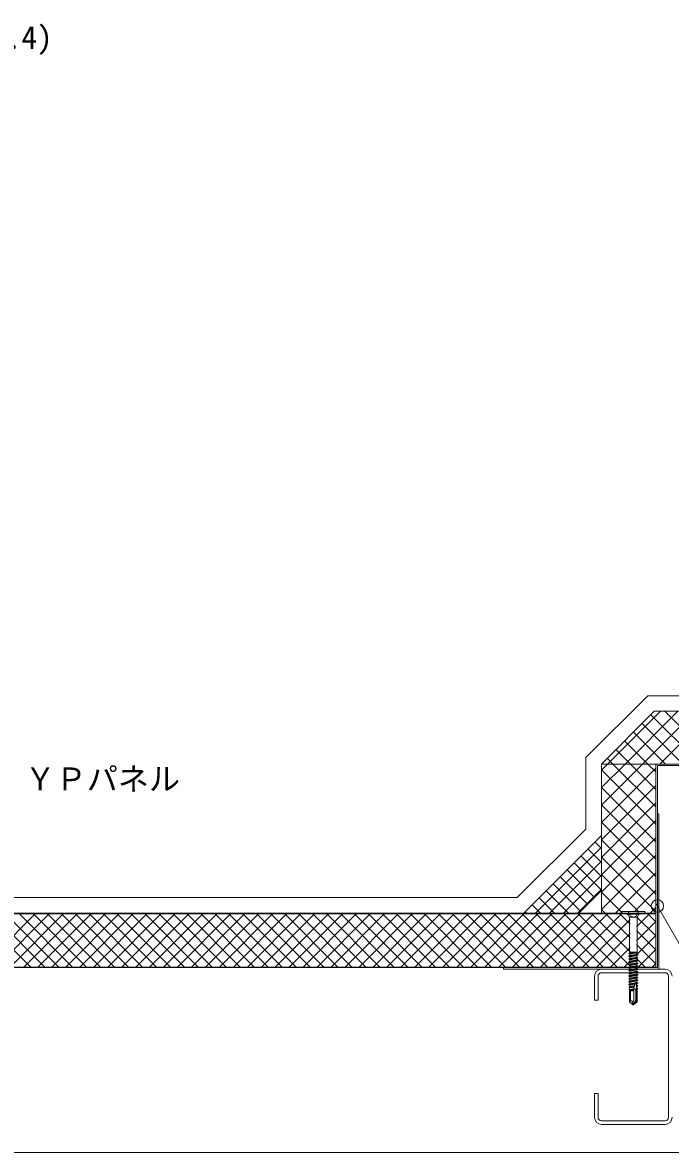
# Model space of a CAD drawing. Units: millimetres, scale not verified. Extents: x -1379 to 1381, y -955 to 955.
# Drawn here: x -142 to 274, y -454 to 273 of the extents above; entities that cross this region are included whole.
import ezdxf
from ezdxf.enums import TextEntityAlignment as Align

# ---------------------------------------------------------------- set-up
doc = ezdxf.new("R2010")
doc.units = ezdxf.units.MM
doc.header["$LTSCALE"] = 3
doc.linetypes.add('USER3', pattern=[0.375, 0.25, -0.125])
for name, color, linetype, lineweight in [('0-1_HATCH', 9, 'Continuous', 18), ('0-2_BOUSUI', 1, 'Continuous', 18), ('0-3_MOJI', 7, 'Continuous', 18), ('0-5_KANAMONO_SCREW', 4, 'Continuous', 18), ('0-6_dannnetu', 6, 'Continuous', 18), ('0-7_KANAMONO', 5, 'Continuous', 18), ('0-8_TEKKOTU', 7, 'Continuous', 18)]:
    doc.layers.add(name, color=color, linetype=linetype, lineweight=lineweight)
doc.styles.add('ＭＳ ゴシック', font='')
doc.styles.get('ＭＳ ゴシック').set_extended_font_data('MS Gothic')

msp = doc.modelspace()

# ---------------------------------------------------------------- linework, layer by layer
at = {"layer": '0-1_HATCH'}
for p, q in [((233.967, -203.959), (267.967, -169.959)), ((245.192, -203.959), (279.192, -169.959)), ((256.418, -203.959), (290.418, -169.959)), ((293.589, -203.959), (261.809, -172.179)), ((267.643, -203.959), (301.643, -169.959)), ((304.814, -203.959), (270.814, -169.959)), ((282.363, -203.959), (256.197, -177.792)), ((259.913, -203.959), (244.971, -189.017)), ((271.138, -203.959), (250.584, -183.405)), ((248.687, -203.959), (239.359, -194.63)), ((237.462, -203.959), (233.746, -200.242)), ((230.03, -207.895), (233.967, -203.959)), ((230.03, -219.121), (245.192, -203.959)), ((230.03, -230.346), (256.418, -203.959)), ((230.03, -241.571), (265.03, -206.571)), ((265.03, -242.752), (230.03, -207.752)), ((265.03, -231.526), (237.462, -203.959)), ((265.03, -220.301), (248.687, -203.959)), ((265.03, -209.076), (259.913, -203.959)), ((230.03, -252.797), (265.03, -217.797)), ((265.03, -253.977), (230.03, -218.977)), ((230.03, -264.022), (265.03, -229.022)), ((265.03, -265.202), (230.03, -230.202)), ((230.03, -275.247), (265.03, -240.247)), ((265.03, -276.428), (230.03, -241.428)), ((230.03, -258.306), (225.856, -254.132)), ((230.03, -286.473), (265.03, -251.473)), ((265.03, -287.653), (230.03, -252.653)), ((187.62, -299.959), (230.03, -257.548)), ((230.03, -267.287), (221.366, -258.623)), ((196.6, -299.959), (230.03, -266.529)), ((230.03, -285.247), (212.386, -267.603)), ((230.03, -276.267), (216.876, -263.113)), ((230.03, -297.698), (265.03, -262.698)), ((265.03, -298.878), (230.03, -263.878)), ((205.58, -299.959), (230.03, -275.509)), ((225.573, -289.771), (207.896, -272.093)), ((253.885, -298.959), (230.03, -275.104)), ((238.995, -299.959), (265.03, -273.923)), ((216.593, -298.751), (198.915, -281.073)), ((221.083, -294.261), (203.405, -276.583)), ((199.84, -299.959), (189.935, -290.054)), ((208.82, -299.959), (194.425, -285.563)), ((214.561, -299.959), (230.03, -284.489)), ((243.66, -299.959), (230.03, -286.329)), ((251.22, -298.959), (265.03, -285.149)), ((190.86, -299.959), (185.445, -294.544)), ((232.434, -299.959), (230.03, -297.554)), ((261.445, -299.959), (265.03, -296.374)), ((-137.027, -334.609), (-171.177, -300.459)), ((-168.336, -334.609), (-134.186, -300.459)), ((-128.047, -334.609), (-162.197, -300.459)), ((-159.356, -334.609), (-125.206, -300.459)), ((-119.067, -334.609), (-153.217, -300.459)), ((-150.375, -334.609), (-116.225, -300.459)), ((-110.087, -334.609), (-144.237, -300.459)), ((-141.395, -334.609), (-107.245, -300.459)), ((-101.106, -334.609), (-135.256, -300.459)), ((-132.415, -334.609), (-98.265, -300.459)), ((-92.126, -334.609), (-126.276, -300.459)), ((-123.435, -334.609), (-89.285, -300.459)), ((-83.146, -334.609), (-117.296, -300.459)), ((-114.454, -334.609), (-80.304, -300.459)), ((-74.166, -334.609), (-108.316, -300.459)), ((-105.474, -334.609), (-71.324, -300.459)), ((-65.185, -334.609), (-99.335, -300.459)), ((-96.494, -334.609), (-62.344, -300.459)), ((-56.205, -334.609), (-90.355, -300.459)), ((-87.514, -334.609), (-53.364, -300.459)), ((-47.225, -334.609), (-81.375, -300.459)), ((-78.533, -334.609), (-44.383, -300.459)), ((-38.244, -334.609), (-72.394, -300.459)), ((-69.553, -334.609), (-35.403, -300.459)), ((-29.264, -334.609), (-63.414, -300.459)), ((-60.573, -334.609), (-26.423, -300.459)), ((-20.284, -334.609), (-54.434, -300.459)), ((-51.593, -334.609), (-17.443, -300.459)), ((-11.304, -334.609), (-45.454, -300.459)), ((-42.612, -334.609), (-8.462, -300.459)), ((-2.323, -334.609), (-36.473, -300.459)), ((-33.632, -334.609), (0.518, -300.459)), ((6.657, -334.609), (-27.493, -300.459)), ((-24.652, -334.609), (9.498, -300.459)), ((15.637, -334.609), (-18.513, -300.459)), ((-15.672, -334.609), (18.478, -300.459)), ((24.617, -334.609), (-9.533, -300.459)), ((-6.691, -334.609), (27.459, -300.459)), ((33.598, -334.609), (-0.552, -300.459)), ((2.289, -334.609), (36.439, -300.459)), ((42.578, -334.609), (8.428, -300.459)), ((11.269, -334.609), (45.419, -300.459)), ((51.558, -334.609), (17.408, -300.459)), ((20.25, -334.609), (54.4, -300.459)), ((60.538, -334.609), (26.388, -300.459)), ((29.23, -334.609), (63.38, -300.459)), ((69.519, -334.609), (35.369, -300.459)), ((38.21, -334.609), (72.36, -300.459)), ((78.499, -334.609), (44.349, -300.459)), ((47.19, -334.609), (81.34, -300.459)), ((87.479, -334.609), (53.329, -300.459)), ((56.171, -334.609), (90.321, -300.459)), ((96.459, -334.609), (62.309, -300.459)), ((65.151, -334.609), (99.301, -300.459)), ((105.44, -334.609), (71.29, -300.459)), ((74.131, -334.609), (108.281, -300.459)), ((114.42, -334.609), (80.27, -300.459)), ((83.111, -334.609), (117.261, -300.459)), ((123.4, -334.609), (89.25, -300.459)), ((92.092, -334.609), (126.242, -300.459)), ((132.38, -334.609), (98.23, -300.459)), ((101.072, -334.609), (135.222, -300.459)), ((141.361, -334.609), (107.211, -300.459)), ((110.052, -334.609), (144.202, -300.459)), ((150.341, -334.609), (116.191, -300.459)), ((119.032, -334.609), (153.182, -300.459)), ((159.321, -334.609), (125.171, -300.459)), ((128.013, -334.609), (162.163, -300.459)), ((168.301, -334.609), (134.151, -300.459)), ((136.993, -334.609), (171.143, -300.459)), ((177.282, -334.609), (143.132, -300.459)), ((145.973, -334.609), (180.123, -300.459)), ((186.262, -334.609), (152.112, -300.459)), ((154.953, -334.609), (189.103, -300.459)), ((195.242, -334.609), (161.092, -300.459)), ((163.934, -334.609), (198.084, -300.459)), ((204.222, -334.609), (170.072, -300.459)), ((172.914, -334.609), (207.064, -300.459)), ((213.203, -334.609), (179.053, -300.459)), ((181.88, -299.959), (180.955, -299.034)), ((181.894, -334.609), (216.044, -300.459)), ((222.183, -334.609), (188.033, -300.459)), ((190.874, -334.609), (225.024, -300.459)), ((231.163, -334.609), (197.013, -300.459)), ((199.855, -334.609), (234.005, -300.459)), ((240.143, -334.609), (205.993, -300.459)), ((208.835, -334.609), (242.985, -300.459)), ((248.93, -334.415), (214.974, -300.459)), ((217.815, -334.609), (248.405, -304.019)), ((248.405, -324.91), (223.954, -300.459)), ((248.405, -315.929), (232.934, -300.459)), ((248.405, -306.949), (241.914, -300.459)), ((252.655, -308.749), (260.945, -300.459)), ((265.03, -314.594), (252.655, -302.219)), ((252.655, -317.729), (265.03, -305.354)), ((265.03, -305.614), (259.875, -300.459)), ((265.03, -323.574), (252.655, -311.199)), ((226.795, -334.609), (248.405, -312.999)), ((252.805, -326.559), (265.03, -314.334)), ((235.776, -334.609), (248.405, -321.979)), ((265.03, -332.554), (252.655, -320.179)), ((253.736, -334.609), (265.03, -323.315)), ((244.756, -334.609), (248.255, -331.109)), ((258.104, -334.609), (252.805, -329.31)), ((262.716, -334.609), (265.03, -332.295))]:
    msp.add_line(p, q, dxfattribs=at)
at = {"layer": '0-2_BOUSUI'}
msp.add_lwpolyline([(914.063, -159.959), (259.888, -159.959), (220.03, -199.816), (220.03, -245.816), (175.888, -289.959), (-474.328, -289.959), (-518.47, -245.816), (-518.47, 120.184), (-559.328, 161.041), (-691.47, 161.041)], dxfattribs=at)
at = {"layer": '0-3_MOJI'}
msp.add_lwpolyline([(387.486, -418.311), (337.047, -418.311), (265.03, -293.573)], dxfattribs=at)
msp.add_circle((266.03, -295.305), 4, dxfattribs=at)
at = {"layer": '0-5_KANAMONO_SCREW'}
for p, q in [((243.03, -299.259), (243.03, -299.959)), ((258.03, -299.959), (243.03, -299.959)), ((243.03, -299.959), (246.571, -300.583)), ((257.73, -298.959), (243.33, -298.959)), ((254.03, -300.664), (247.03, -300.664)), ((247.263, -301.068), (247.936, -302.233)), ((248.07, -302.465), (252.99, -302.465)), ((248.07, -302.733), (248.07, -324.959)), ((252.99, -302.733), (252.99, -324.959)), ((253.797, -301.068), (253.124, -302.233)), ((258.03, -299.959), (254.489, -300.583)), ((258.03, -299.259), (258.03, -299.959)), ((247.857, -325.728), (247.755, -326.101)), ((247.755, -326.101), (248.361, -326.012)), ((247.755, -326.101), (248.253, -326.389)), ((247.857, -325.728), (248.194, -325.534)), ((247.857, -325.728), (248.301, -325.634)), ((252.99, -324.959), (248.07, -324.959)), ((248.153, -324.959), (248.194, -325.534)), ((248.194, -325.534), (250.958, -324.959)), ((252.873, -325.446), (248.253, -326.389)), ((248.253, -326.389), (248.28, -326.769)), ((248.28, -327.294), (252.806, -326.404)), ((248.28, -326.769), (248.28, -327.294)), ((248.361, -326.012), (248.301, -325.634)), ((248.809, -326.275), (248.674, -325.434)), ((249.094, -328.05), (248.951, -327.162)), ((249.084, -325.467), (251.465, -324.959)), ((249.153, -325.896), (249.084, -325.467)), ((249.153, -325.896), (253.09, -325.32)), ((249.399, -327.425), (253.49, -326.799)), ((249.414, -327.522), (253.49, -326.899)), ((253.49, -326.899), (252.78, -327.309)), ((252.873, -325.446), (252.806, -326.404)), ((253.49, -326.799), (252.806, -326.404)), ((253.09, -325.32), (252.873, -325.446)), ((252.99, -324.959), (253.09, -325.32)), ((253.49, -326.799), (253.49, -326.899)), ((247.57, -327.704), (248.28, -327.294)), ((247.57, -327.704), (248.608, -327.545)), ((247.57, -327.804), (248.624, -327.643)), ((247.57, -327.704), (247.57, -327.804)), ((247.57, -327.804), (248.28, -328.214)), ((247.57, -329.514), (248.28, -329.104)), ((247.57, -329.514), (248.892, -329.312)), ((247.57, -329.614), (248.907, -329.41)), ((247.57, -329.514), (247.57, -329.614)), ((247.57, -329.614), (248.28, -330.024)), ((247.57, -331.324), (248.28, -330.914)), ((247.57, -331.324), (249.176, -331.079)), ((247.57, -331.424), (249.191, -331.176)), ((247.57, -331.324), (247.57, -331.424)), ((247.57, -331.424), (248.28, -331.834)), ((247.57, -333.134), (248.28, -332.724)), ((247.57, -333.134), (249.46, -332.845)), ((247.57, -333.234), (249.475, -332.943)), ((247.57, -333.134), (247.57, -333.234)), ((247.57, -333.234), (248.28, -333.644)), ((247.57, -334.944), (248.28, -334.534)), ((252.78, -327.309), (248.28, -328.214)), ((248.28, -329.104), (252.78, -328.199)), ((248.28, -328.214), (248.28, -329.104)), ((252.78, -329.119), (248.28, -330.024)), ((248.28, -330.914), (252.78, -330.009)), ((248.28, -330.024), (248.28, -330.914)), ((252.78, -330.929), (248.28, -331.834)), ((248.28, -332.724), (252.78, -331.819)), ((248.28, -331.834), (248.28, -332.724)), ((252.78, -332.739), (248.28, -333.644)), ((248.28, -334.534), (252.78, -333.629)), ((248.28, -333.644), (248.28, -334.534)), ((252.78, -334.549), (248.28, -335.454)), ((248.624, -327.643), (248.608, -327.545)), ((248.907, -329.41), (248.892, -329.312)), ((249.191, -331.176), (249.176, -331.079)), ((249.376, -329.804), (249.233, -328.913)), ((249.414, -327.522), (249.399, -327.425)), ((249.475, -332.943), (249.46, -332.845)), ((249.658, -331.557), (249.514, -330.666)), ((249.683, -329.191), (253.49, -328.609)), ((249.698, -329.289), (249.683, -329.191)), ((249.698, -329.289), (253.49, -328.709)), ((249.939, -333.31), (249.796, -332.419)), ((249.966, -330.958), (253.49, -330.419)), ((249.982, -331.055), (249.966, -330.958)), ((249.982, -331.055), (253.49, -330.519)), ((250.221, -335.064), (250.078, -334.173)), ((250.25, -332.724), (253.49, -332.229)), ((250.266, -332.822), (250.25, -332.724)), ((250.266, -332.822), (253.49, -332.329)), ((250.534, -334.491), (253.49, -334.039)), ((250.55, -334.589), (250.534, -334.491)), ((250.55, -334.589), (253.49, -334.139)), ((252.78, -327.309), (252.78, -328.199)), ((253.49, -328.609), (252.78, -328.199)), ((253.49, -328.709), (252.78, -329.119)), ((252.78, -329.119), (252.78, -330.009)), ((253.49, -330.419), (252.78, -330.009)), ((253.49, -330.519), (252.78, -330.929)), ((252.78, -330.929), (252.78, -331.819)), ((253.49, -332.229), (252.78, -331.819)), ((253.49, -332.329), (252.78, -332.739)), ((252.78, -332.739), (252.78, -333.629)), ((253.49, -334.039), (252.78, -333.629)), ((253.49, -334.139), (252.78, -334.549)), ((252.78, -334.549), (252.78, -335.439)), ((253.49, -328.609), (253.49, -328.709)), ((253.49, -330.419), (253.49, -330.519)), ((253.49, -332.229), (253.49, -332.329)), ((253.49, -334.039), (253.49, -334.139)), ((247.57, -334.944), (249.743, -334.612)), ((247.57, -335.044), (249.759, -334.709)), ((247.57, -334.944), (247.57, -335.044)), ((247.57, -335.044), (248.28, -335.454)), ((247.57, -336.754), (248.28, -336.344)), ((247.57, -336.754), (250.027, -336.378)), ((247.57, -336.854), (250.043, -336.476)), ((247.57, -336.754), (247.57, -336.854)), ((247.57, -336.854), (248.28, -337.264)), ((247.57, -338.564), (250.311, -338.145)), ((247.57, -338.564), (248.28, -338.154)), ((247.57, -338.664), (250.327, -338.243)), ((247.57, -338.564), (247.57, -338.664)), ((247.57, -338.664), (248.28, -339.074)), ((247.57, -340.374), (250.595, -339.912)), ((247.57, -340.374), (248.28, -339.964)), ((247.57, -340.474), (250.611, -340.009)), ((247.57, -340.374), (247.57, -340.474)), ((247.57, -340.474), (248.28, -340.884)), ((247.57, -342.184), (250.879, -341.678)), ((247.57, -342.184), (248.28, -341.774)), ((247.57, -342.284), (250.895, -341.776)), ((248.28, -336.344), (252.78, -335.439)), ((248.28, -335.454), (248.28, -336.344)), ((252.78, -336.359), (248.28, -337.264)), ((248.28, -338.154), (252.78, -337.249)), ((248.28, -337.264), (248.28, -338.154)), ((252.78, -338.169), (248.28, -339.074)), ((248.28, -339.964), (252.78, -339.059)), ((248.28, -339.074), (248.28, -339.964)), ((252.78, -339.979), (248.28, -340.884)), ((248.28, -341.774), (252.78, -340.869)), ((248.28, -340.884), (248.28, -341.774)), ((252.78, -341.789), (248.28, -342.694)), ((249.759, -334.709), (249.743, -334.612)), ((250.043, -336.476), (250.027, -336.378)), ((250.327, -338.243), (250.311, -338.145)), ((250.503, -336.817), (250.36, -335.926)), ((250.611, -340.009), (250.595, -339.912)), ((250.785, -338.57), (250.642, -337.679)), ((250.818, -336.258), (253.49, -335.849)), ((250.834, -336.355), (250.818, -336.258)), ((250.834, -336.355), (253.49, -335.949)), ((250.895, -341.776), (250.879, -341.678)), ((251.066, -340.324), (250.923, -339.433)), ((251.102, -338.024), (253.49, -337.659)), ((251.118, -338.122), (251.102, -338.024)), ((251.118, -338.122), (253.49, -337.759)), ((251.348, -342.077), (251.205, -341.186)), ((251.386, -339.791), (253.49, -339.469)), ((251.402, -339.888), (251.386, -339.791)), ((251.402, -339.888), (253.49, -339.569)), ((251.67, -341.557), (253.49, -341.279)), ((251.686, -341.655), (251.67, -341.557)), ((251.686, -341.655), (253.49, -341.379)), ((253.49, -335.849), (252.78, -335.439)), ((253.49, -335.949), (252.78, -336.359)), ((252.78, -336.359), (252.78, -337.249)), ((253.49, -337.659), (252.78, -337.249)), ((253.49, -337.759), (252.78, -338.169)), ((252.78, -338.169), (252.78, -339.059)), ((253.49, -339.469), (252.78, -339.059)), ((253.49, -339.569), (252.78, -339.979)), ((252.78, -339.979), (252.78, -340.869)), ((253.49, -341.279), (252.78, -340.869)), ((253.49, -341.379), (252.78, -341.789)), ((252.78, -341.789), (252.78, -342.679)), ((253.49, -335.849), (253.49, -335.949)), ((253.49, -337.659), (253.49, -337.759)), ((253.49, -339.469), (253.49, -339.569)), ((253.49, -341.279), (253.49, -341.379)), ((247.57, -342.184), (247.57, -342.284)), ((247.57, -342.284), (248.28, -342.694)), ((247.57, -343.994), (251.163, -343.445)), ((247.57, -344.094), (251.179, -343.542)), ((247.57, -343.994), (248.28, -343.584)), ((247.57, -343.994), (247.57, -344.094)), ((247.57, -344.094), (248.28, -344.504)), ((247.644, -345.761), (251.443, -345.201)), ((247.644, -345.761), (248.265, -345.403)), ((247.644, -345.761), (247.662, -345.957)), ((247.662, -345.957), (251.404, -345.342)), ((247.662, -345.957), (248.234, -346.287)), ((247.802, -347.48), (250.954, -346.991)), ((247.802, -347.48), (248.2, -347.25)), ((247.802, -347.48), (247.838, -347.869)), ((247.838, -347.869), (250.859, -347.341)), ((247.838, -347.869), (248.172, -348.061)), ((247.96, -349.199), (250.464, -348.787)), ((247.96, -349.199), (248.136, -349.098)), ((248.172, -348.061), (248.136, -349.098)), ((248.136, -349.098), (250.724, -348.595)), ((251.016, -347.523), (248.172, -348.061)), ((248.234, -346.287), (248.2, -347.25)), ((248.2, -347.25), (251.257, -346.64)), ((251.528, -345.646), (248.234, -346.287)), ((248.265, -345.403), (252.78, -344.489)), ((248.28, -344.959), (248.265, -345.403)), ((248.28, -343.584), (252.78, -342.679)), ((248.28, -342.694), (248.28, -343.584)), ((252.78, -343.599), (248.28, -344.504)), ((248.28, -344.504), (248.28, -344.959)), ((250.31, -349.352), (250.464, -348.787)), ((250.351, -349.959), (251.79, -344.69)), ((250.724, -348.595), (250.464, -348.787)), ((250.624, -348.959), (252.416, -348.959)), ((250.859, -347.341), (250.954, -346.991)), ((250.859, -347.341), (251.016, -347.523)), ((250.93, -355.812), (250.93, -347.839)), ((251.257, -346.64), (250.954, -346.991)), ((251.179, -343.542), (251.163, -343.445)), ((251.404, -345.342), (251.443, -345.201)), ((251.404, -345.342), (251.528, -345.646)), ((251.79, -344.69), (251.443, -345.201)), ((251.63, -343.83), (251.487, -342.939)), ((251.954, -343.324), (253.49, -343.089)), ((251.969, -343.422), (251.954, -343.324)), ((251.969, -343.422), (253.49, -343.189)), ((252.18, -355.71), (252.18, -348.959)), ((252.192, -345.091), (253.49, -344.899)), ((252.226, -344.988), (252.192, -345.091)), ((252.199, -345.211), (252.192, -345.091)), ((252.199, -345.211), (253.49, -344.999)), ((252.199, -345.211), (252.414, -345.474)), ((252.467, -346.399), (252.289, -346.784)), ((252.289, -346.784), (253.337, -346.621)), ((252.306, -347.088), (252.289, -346.784)), ((252.306, -347.088), (253.31, -346.913)), ((252.306, -347.088), (252.515, -347.239)), ((252.572, -348.236), (252.385, -348.47)), ((252.385, -348.47), (253.179, -348.339)), ((252.413, -348.959), (252.385, -348.47)), ((252.413, -348.959), (253.134, -348.824)), ((252.413, -348.959), (252.616, -349.005)), ((252.795, -345.4), (252.414, -345.474)), ((252.467, -346.399), (252.414, -345.474)), ((252.467, -346.399), (252.828, -346.327)), ((252.857, -347.174), (252.515, -347.239)), ((252.572, -348.236), (252.515, -347.239)), ((252.53, -356.751), (252.53, -348.985)), ((252.572, -348.236), (252.892, -348.174)), ((252.919, -348.949), (252.616, -349.005)), ((252.67, -349.959), (252.616, -349.005)), ((253.49, -343.089), (252.78, -342.679)), ((253.49, -343.189), (252.78, -343.599)), ((252.78, -343.599), (252.78, -344.489)), ((253.49, -344.899), (252.78, -344.489)), ((253.49, -344.999), (252.795, -345.4)), ((252.795, -345.4), (252.828, -346.327)), ((253.337, -346.621), (252.828, -346.327)), ((253.31, -346.913), (252.857, -347.174)), ((252.857, -347.174), (252.892, -348.174)), ((253.179, -348.339), (252.892, -348.174)), ((253.134, -348.824), (252.919, -348.949)), ((252.919, -348.949), (252.955, -349.959)), ((253.179, -348.339), (253.134, -348.824)), ((253.337, -346.621), (253.31, -346.913)), ((253.49, -343.089), (253.49, -343.189)), ((253.49, -344.899), (253.49, -344.999)), ((247.96, -349.199), (248.014, -349.78)), ((248.014, -349.78), (250.31, -349.352)), ((248.014, -349.78), (248.11, -349.836)), ((248.03, -356.984), (248.03, -349.959)), ((250.351, -349.959), (248.03, -349.959)), ((248.11, -349.836), (248.105, -349.959)), ((250.506, -349.394), (248.11, -349.836)), ((248.83, -355.536), (248.83, -349.959)), ((250.31, -349.352), (250.506, -349.394)), ((250.52, -356.523), (250.93, -355.812)), ((252.18, -355.71), (250.685, -358.299)), ((253.03, -349.959), (252.67, -349.959)), ((253.03, -349.959), (253.03, -356.984)), ((248.462, -356.501), (248.03, -356.984)), ((248.03, -356.984), (250.33, -358.914)), ((249.254, -356.445), (249.551, -356.694)), ((250.303, -357.933), (250.53, -358.959)), ((250.685, -358.299), (250.53, -358.959)), ((252.53, -356.751), (250.685, -358.299)), ((250.685, -358.299), (250.73, -358.914))]:
    msp.add_line(p, q, dxfattribs=at)
at = {"layer": '0-5_KANAMONO_SCREW', "linetype": 'USER3'}
for p, q in [((247.23, -298.959), (248.625, -301.756)), ((250.53, -302.769), (248.625, -301.756)), ((250.53, -302.769), (252.435, -301.756)), ((253.83, -298.959), (252.435, -301.756))]:
    msp.add_line(p, q, dxfattribs=at)
at = {"layer": '0-5_KANAMONO_SCREW'}
for points in [[(249.084, -325.467), (248.674, -325.434), (248.301, -325.634)], [(248.361, -326.012), (248.809, -326.275), (249.153, -325.896)], [(249.399, -327.425), (248.951, -327.162), (248.608, -327.545)], [(248.624, -327.643), (249.094, -328.05), (249.414, -327.522)], [(249.683, -329.191), (249.233, -328.913), (248.892, -329.312)], [(248.907, -329.41), (249.376, -329.804), (249.698, -329.289)], [(249.966, -330.958), (249.514, -330.666), (249.176, -331.079)], [(249.191, -331.176), (249.658, -331.557), (249.982, -331.055)], [(250.25, -332.724), (249.796, -332.419), (249.46, -332.845)], [(249.475, -332.943), (249.939, -333.31), (250.266, -332.822)], [(250.534, -334.491), (250.078, -334.173), (249.743, -334.612)], [(249.759, -334.709), (250.221, -335.064), (250.55, -334.589)], [(250.818, -336.258), (250.36, -335.926), (250.027, -336.378)], [(250.043, -336.476), (250.503, -336.817), (250.834, -336.355)], [(251.102, -338.024), (250.642, -337.679), (250.311, -338.145)], [(250.327, -338.243), (250.785, -338.57), (251.118, -338.122)], [(251.386, -339.791), (250.923, -339.433), (250.595, -339.912)], [(250.611, -340.009), (251.066, -340.324), (251.402, -339.888)], [(251.67, -341.557), (251.205, -341.186), (250.879, -341.678)], [(250.895, -341.776), (251.348, -342.077), (251.686, -341.655)], [(251.954, -343.324), (251.487, -342.939), (251.163, -343.445)], [(251.179, -343.542), (251.63, -343.83), (251.969, -343.422)], [(250.33, -358.914), (250.53, -358.959), (250.73, -358.914)], [(252.53, -356.751), (253.03, -356.984), (250.73, -358.914)]]:
    msp.add_lwpolyline(points, dxfattribs=at)
for centre, radius, start, end in [((243.33, -299.259), 0.3, 90, 180), ((246.397, -301.568), 1, 30, 80), ((247.07, -302.733), 1, 0, 30), ((253.99, -302.733), 1, 150, 180), ((254.663, -301.568), 1, 100, 150), ((257.73, -299.259), 0.3, 0, 90), ((251.98, -346.009), 1.05, 76.45414, 105.11499), ((247.381, -355.536), 1.449, 318.21456, 0), ((248.887, -356.882), 0.571, 50, 138.21456), ((250.016, -355.536), 1.186, 180, 230), ((248.101, -358.421), 2.255, 12.5, 50), ((249.964, -356.202), 0.642, 230, 330), ((252.224, -357.507), 1.968, 150, 192.5)]:
    msp.add_arc(centre, radius, start, end, dxfattribs=at)
at = {"layer": '0-6_dannnetu'}
for p, q in [((508.53, -169.959), (264.03, -169.959)), ((230.03, -299.959), (230.03, -203.959)), ((180.03, -299.959), (230.03, -249.959)), ((215.385, -299.959), (230.03, -285.314)), ((-563.47, -299.959), (265.03, -299.959)), ((-563.47, -300.459), (265.03, -300.459)), ((-563.47, -334.609), (265.03, -334.609)), ((-563.47, -334.959), (265.03, -334.959))]:
    msp.add_line(p, q, dxfattribs=at)
msp.add_lwpolyline([(264.03, -169.959), (230.03, -203.959), (265.03, -203.959)], dxfattribs=at)
at = {"layer": '0-7_KANAMONO'}
for p, q in [((230.13, -335.966), (270.93, -335.966)), ((270.93, -338.266), (230.13, -338.266)), ((273.23, -431.366), (273.23, -340.566)), ((230.13, -433.666), (270.93, -433.666)), ((270.93, -435.966), (230.13, -435.966))]:
    msp.add_line(p, q, dxfattribs=at)
for points in [[(265.03, -334.959), (265.03, -203.959), (416.03, -203.959), (416.03, -204.959), (266.03, -204.959), (266.03, -334.959)], [(167.03, -335.959), (267.03, -335.959), (267.03, -235.959), (266.03, -235.959), (266.03, -334.959), (167.03, -334.959)]]:
    msp.add_lwpolyline(points, close=True, dxfattribs=at)
for points in [[(227.83, -340.566), (227.83, -355.966), (225.53, -355.966), (225.53, -340.566)], [(225.53, -431.366), (225.53, -415.966), (227.83, -415.966), (227.83, -431.366)]]:
    msp.add_lwpolyline(points, dxfattribs=at)
for centre, radius, start, end in [((230.13, -340.566), 4.6, 90, 180), ((230.13, -340.566), 2.3, 90, 180), ((270.93, -340.566), 4.6, 360, 90), ((270.93, -340.566), 2.3, 0, 90), ((230.13, -431.366), 4.6, 180, 270), ((230.13, -431.366), 2.3, 180, 270), ((270.93, -431.366), 2.3, 270, 0), ((270.93, -431.366), 4.6, 270, 0)]:
    msp.add_arc(centre, radius, start, end, dxfattribs=at)
at = {"layer": '0-8_TEKKOTU'}
msp.add_line((-254.47, -453.959), (914.063, -453.959), dxfattribs=at)

# ---------------------------------------------------------------- texts
at = {"layer": '0-3_MOJI', "style": 'ＭＳ ゴシック'}
for s, p in [('捨笠木：溶融亜鉛メッキ鋼板(t=0.4)', (-452.826, 252.049)), ('ＹＰパネル', (-141.006, -225.24))]:
    msp.add_text(s, height=14.66, dxfattribs=at).set_placement(p, align=Align.BOTTOM_LEFT)

doc.saveas('drawing.dxf')
